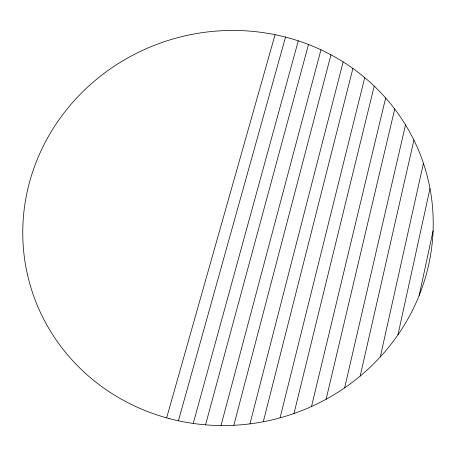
<?xml version="1.0" encoding="UTF-8"?>
<svg xmlns="http://www.w3.org/2000/svg" width="456" height="456" viewBox="0 0 456 456"><rect width="100%" height="100%" fill="white"/><g stroke="black" fill="none" stroke-linecap="round" stroke-linejoin="round"><path stroke-width="0.68" d="M419.189 295.442L433.08 230.844M397.951 334.841L429.997 188.499M380.298 356.917L423.447 163.316M360.183 376.069L413.911 140.123M344.628 387.856L405.532 124.881M326.12 399.234L394.719 109.041M311.522 406.507L385.656 97.977M293.983 413.518L374.216 86.087M280.064 417.856L364.754 77.628M263.283 421.76L352.898 68.451M249.939 423.875L343.146 61.896M233.825 425.294L330.97 54.817M221.012 425.551L320.973 49.812M205.542 424.832L308.507 44.5M193.241 423.447L298.281 40.846M178.41 420.785L285.61 36.845M166.639 417.873L275.071 34.696M169.142 418.551A205.901 196.867 -15.9 0 0 427.688 177.891A205.901 196.867 -15.9 0 0 87.136 87.563A205.901 196.867 -15.9 0 0 169.142 418.551"/></g></svg>
